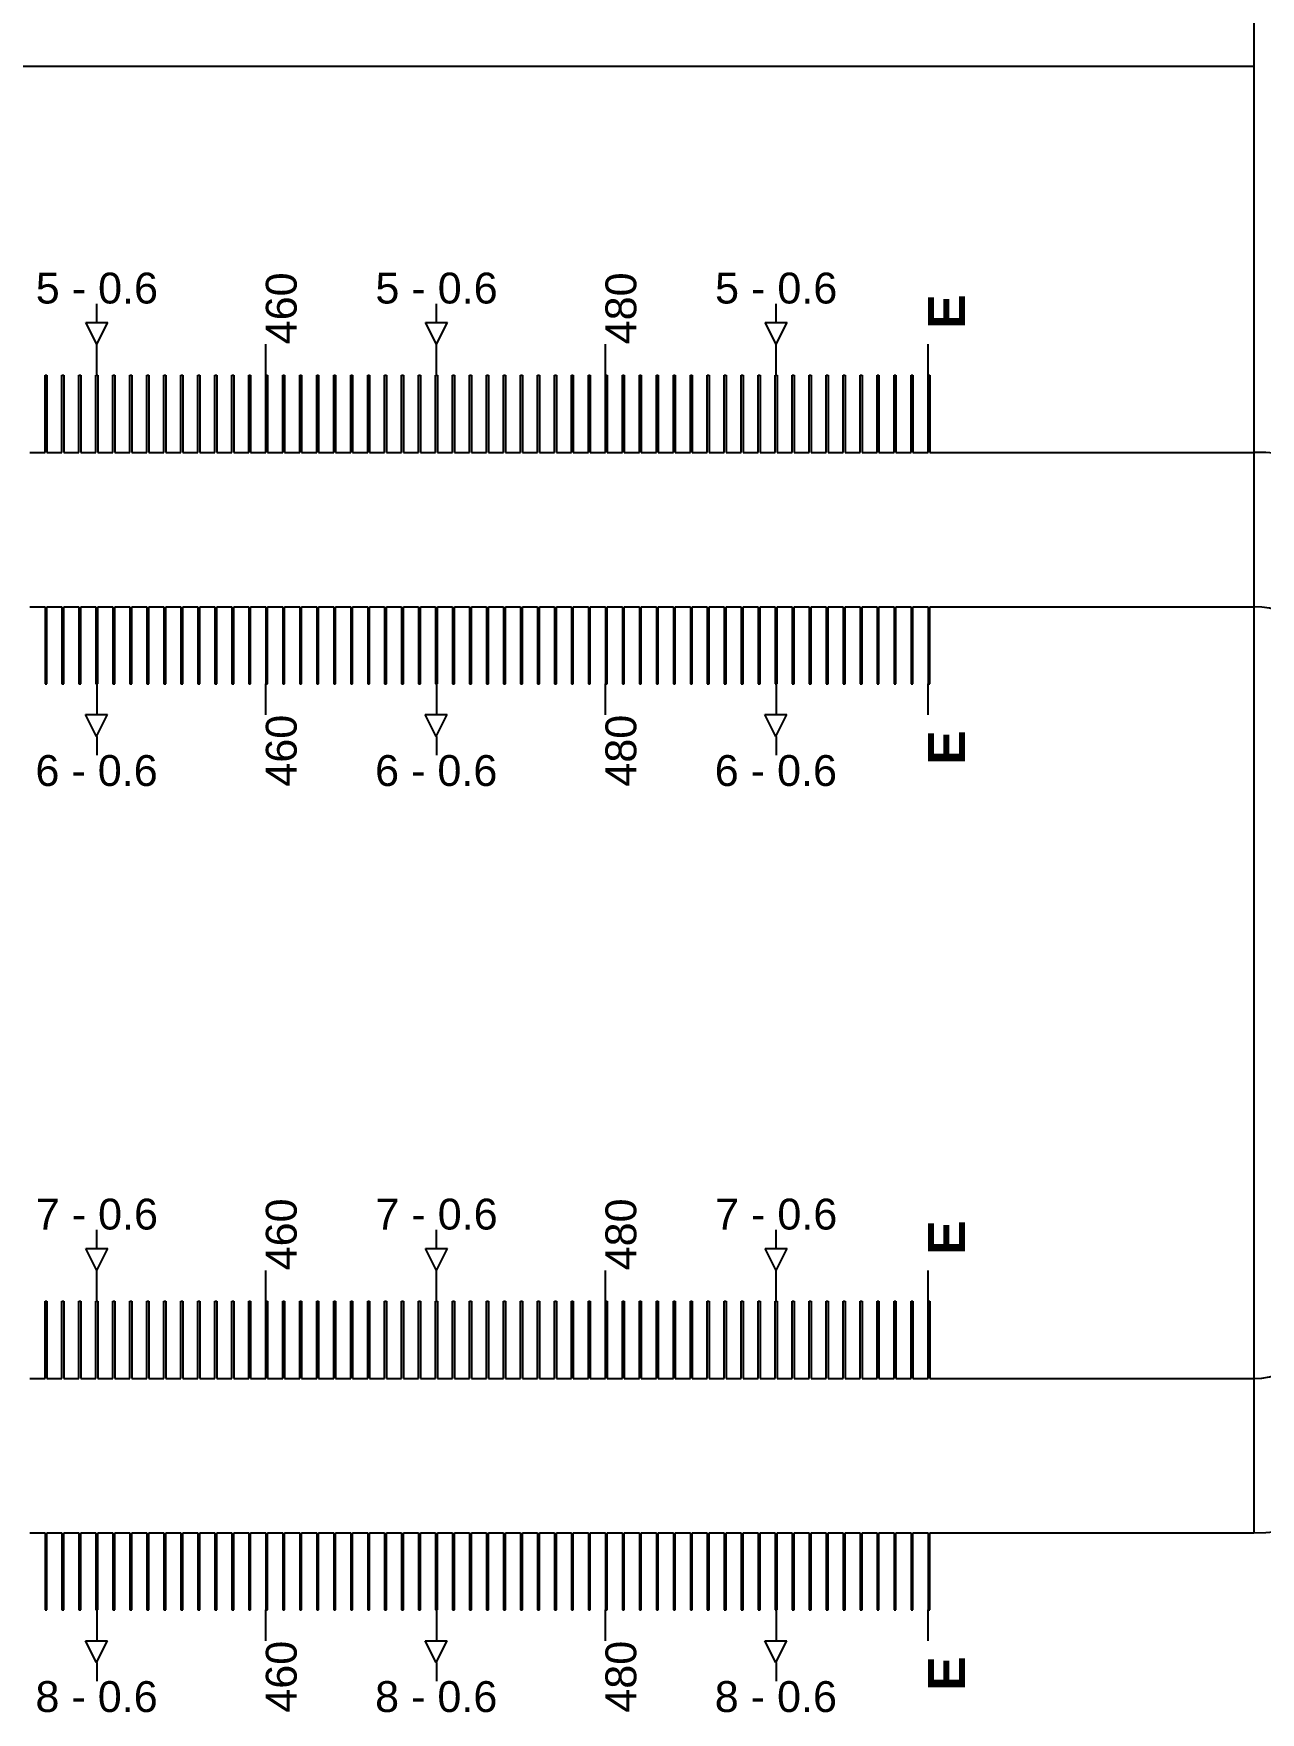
# Model space of a CAD drawing. Extents: x -119394 to 128420, y 74496 to 185496.
# Drawn here: x 46285 to 46682, y 112263 to 112807 of the extents above; entities that cross this region are included whole.
import ezdxf

# ---------------------------------------------------------------- set-up
doc = ezdxf.new("R2010")
doc.units = 13
for name, color, linetype in [('CL - Label-1', 120, 'Continuous'), ('CL - Label-2', 132, 'Continuous'), ('CL - Main', 150, 'Continuous')]:
    doc.layers.add(name, color=color, linetype=linetype)
doc.layers.add('CL - Sub-Micro', color=7, linetype='Continuous', true_color=0x47d1ff)
doc.styles.get("Standard").update_dxf_attribs({"font": 'arial.ttf'})

msp = doc.modelspace()

# ---------------------------------------------------------------- linework, layer by layer
for p, q in [((46680.29, 113270.86), (46680.29, 112320.86)), ((46680.29, 112795.86), (38030.29, 112795.86)), ((46305.59, 112712.94), (46305.59, 112718.94)), ((46415.59, 112712.94), (46415.59, 112718.94)), ((46525.59, 112712.94), (46525.59, 112718.94)), ((46305.59, 112695.86), (46305.59, 112705.86)), ((46360.29, 112695.86), (46360.29, 112705.86)), ((46415.59, 112695.86), (46415.59, 112705.86)), ((46470.29, 112695.86), (46470.29, 112705.86)), ((46525.59, 112695.86), (46525.59, 112705.86)), ((46574.79, 112695.86), (46574.79, 112705.86)), ((46305.59, 112595.86), (46305.59, 112585.86)), ((46360.29, 112585.86), (46360.29, 112595.86)), ((46415.59, 112595.86), (46415.59, 112585.86)), ((46470.29, 112585.86), (46470.29, 112595.86)), ((46525.59, 112595.86), (46525.59, 112585.86)), ((46574.79, 112585.86), (46574.79, 112595.86)), ((46305.59, 112578.79), (46305.59, 112572.79)), ((46415.59, 112578.79), (46415.59, 112572.79)), ((46525.59, 112578.79), (46525.59, 112572.79)), ((46305.59, 112412.94), (46305.59, 112418.94)), ((46415.59, 112412.94), (46415.59, 112418.94)), ((46525.59, 112412.94), (46525.59, 112418.94)), ((46305.59, 112395.86), (46305.59, 112405.86)), ((46360.29, 112395.86), (46360.29, 112405.86)), ((46415.59, 112395.86), (46415.59, 112405.86)), ((46470.29, 112395.86), (46470.29, 112405.86)), ((46525.59, 112395.86), (46525.59, 112405.86)), ((46574.79, 112395.86), (46574.79, 112405.86)), ((46305.59, 112295.86), (46305.59, 112285.86)), ((46360.29, 112285.86), (46360.29, 112295.86)), ((46415.59, 112295.86), (46415.59, 112285.86)), ((46470.29, 112285.86), (46470.29, 112295.86)), ((46525.59, 112295.86), (46525.59, 112285.86)), ((46574.79, 112285.86), (46574.79, 112295.86)), ((46305.59, 112278.79), (46305.59, 112272.79)), ((46415.59, 112278.79), (46415.59, 112272.79)), ((46525.59, 112278.79), (46525.59, 112272.79))]:
    msp.add_line(p, q)
at = {"layer": 'CL - Label-2'}
for p, q in [((46305.59, 112705.86), (46302.05, 112712.96)), ((46302.05, 112712.96), (46309.12, 112712.96)), ((46305.59, 112705.86), (46309.12, 112712.96)), ((46415.59, 112705.86), (46412.05, 112712.96)), ((46412.05, 112712.96), (46419.12, 112712.96)), ((46415.59, 112705.86), (46419.12, 112712.96)), ((46525.59, 112705.86), (46522.05, 112712.96)), ((46522.05, 112712.96), (46529.12, 112712.96)), ((46525.59, 112705.86), (46529.12, 112712.96)), ((46305.49, 112578.79), (46301.95, 112585.89)), ((46301.95, 112585.89), (46309.02, 112585.89)), ((46305.49, 112578.79), (46309.02, 112585.89)), ((46415.49, 112578.79), (46411.95, 112585.89)), ((46411.95, 112585.89), (46419.02, 112585.89)), ((46415.49, 112578.79), (46419.02, 112585.89)), ((46525.49, 112578.79), (46521.95, 112585.89)), ((46521.95, 112585.89), (46529.02, 112585.89)), ((46525.49, 112578.79), (46529.02, 112585.89)), ((46305.59, 112405.86), (46302.05, 112412.96)), ((46302.05, 112412.96), (46309.12, 112412.96)), ((46305.59, 112405.86), (46309.12, 112412.96)), ((46415.59, 112405.86), (46412.05, 112412.96)), ((46412.05, 112412.96), (46419.12, 112412.96)), ((46415.59, 112405.86), (46419.12, 112412.96)), ((46525.59, 112405.86), (46522.05, 112412.96)), ((46522.05, 112412.96), (46529.12, 112412.96)), ((46525.59, 112405.86), (46529.12, 112412.96)), ((46305.49, 112278.79), (46301.95, 112285.89)), ((46301.95, 112285.89), (46309.02, 112285.89)), ((46305.49, 112278.79), (46309.02, 112285.89)), ((46415.49, 112278.79), (46411.95, 112285.89)), ((46411.95, 112285.89), (46419.02, 112285.89)), ((46415.49, 112278.79), (46419.02, 112285.89)), ((46525.49, 112278.79), (46521.95, 112285.89)), ((46521.95, 112285.89), (46529.02, 112285.89)), ((46525.49, 112278.79), (46529.02, 112285.89))]:
    msp.add_line(p, q, dxfattribs=at)
at = {"layer": 'CL - Main'}
for centre, radius, start, end in [((46680.29, 112595.86), 75, 0, 90), ((46680.29, 112595.86), 25, 0, 90), ((46680.29, 112395.86), 25, 270, 0), ((46680.29, 112395.86), 75, 270, 0)]:
    msp.add_arc(centre, radius, start, end, dxfattribs=at)
at = {"layer": 'CL - Sub-Micro'}
for p, q in [((46288.79, 112670.86), (46288.79, 112695.86)), ((46288.79, 112695.86), (46289.39, 112695.86)), ((46289.39, 112695.86), (46289.39, 112670.86)), ((46294.29, 112670.86), (46294.29, 112695.86)), ((46294.29, 112695.86), (46294.89, 112695.86)), ((46294.89, 112695.86), (46294.89, 112670.86)), ((46299.79, 112670.86), (46299.79, 112695.86)), ((46299.79, 112695.86), (46300.39, 112695.86)), ((46300.39, 112695.86), (46300.39, 112670.86)), ((46305.29, 112670.86), (46305.29, 112695.86)), ((46305.29, 112695.86), (46305.89, 112695.86)), ((46305.89, 112695.86), (46305.89, 112670.86)), ((46310.79, 112670.86), (46310.79, 112695.86)), ((46310.79, 112695.86), (46311.39, 112695.86)), ((46311.39, 112695.86), (46311.39, 112670.86)), ((46316.29, 112670.86), (46316.29, 112695.86)), ((46316.29, 112695.86), (46316.89, 112695.86)), ((46316.89, 112695.86), (46316.89, 112670.86)), ((46321.79, 112670.86), (46321.79, 112695.86)), ((46321.79, 112695.86), (46322.39, 112695.86)), ((46322.39, 112695.86), (46322.39, 112670.86)), ((46327.29, 112670.86), (46327.29, 112695.86)), ((46327.29, 112695.86), (46327.89, 112695.86)), ((46327.89, 112695.86), (46327.89, 112670.86)), ((46332.79, 112670.86), (46332.79, 112695.86)), ((46332.79, 112695.86), (46333.39, 112695.86)), ((46333.39, 112695.86), (46333.39, 112670.86)), ((46338.29, 112670.86), (46338.29, 112695.86)), ((46338.29, 112695.86), (46338.89, 112695.86)), ((46338.89, 112695.86), (46338.89, 112670.86)), ((46343.79, 112670.86), (46343.79, 112695.86)), ((46343.79, 112695.86), (46344.39, 112695.86)), ((46344.39, 112695.86), (46344.39, 112670.86)), ((46349.29, 112670.86), (46349.29, 112695.86)), ((46349.29, 112695.86), (46349.89, 112695.86)), ((46349.89, 112695.86), (46349.89, 112670.86)), ((46354.79, 112670.86), (46354.79, 112695.86)), ((46354.79, 112695.86), (46355.39, 112695.86)), ((46355.39, 112695.86), (46355.39, 112670.86)), ((46360.29, 112670.86), (46360.29, 112695.86)), ((46360.29, 112695.86), (46360.89, 112695.86)), ((46360.89, 112695.86), (46360.89, 112670.86)), ((46365.79, 112670.86), (46365.79, 112695.86)), ((46365.79, 112695.86), (46366.39, 112695.86)), ((46366.39, 112695.86), (46366.39, 112670.86)), ((46371.29, 112670.86), (46371.29, 112695.86)), ((46371.29, 112695.86), (46371.89, 112695.86)), ((46371.89, 112695.86), (46371.89, 112670.86)), ((46376.79, 112670.86), (46376.79, 112695.86)), ((46376.79, 112695.86), (46377.39, 112695.86)), ((46377.39, 112695.86), (46377.39, 112670.86)), ((46382.29, 112670.86), (46382.29, 112695.86)), ((46382.29, 112695.86), (46382.89, 112695.86)), ((46382.89, 112695.86), (46382.89, 112670.86)), ((46387.79, 112670.86), (46387.79, 112695.86)), ((46387.79, 112695.86), (46388.39, 112695.86)), ((46388.39, 112695.86), (46388.39, 112670.86)), ((46393.29, 112670.86), (46393.29, 112695.86)), ((46393.29, 112695.86), (46393.89, 112695.86)), ((46393.89, 112695.86), (46393.89, 112670.86)), ((46398.79, 112670.86), (46398.79, 112695.86)), ((46398.79, 112695.86), (46399.39, 112695.86)), ((46399.39, 112695.86), (46399.39, 112670.86)), ((46404.29, 112670.86), (46404.29, 112695.86)), ((46404.29, 112695.86), (46404.89, 112695.86)), ((46404.89, 112695.86), (46404.89, 112670.86)), ((46409.79, 112670.86), (46409.79, 112695.86)), ((46409.79, 112695.86), (46410.39, 112695.86)), ((46410.39, 112695.86), (46410.39, 112670.86)), ((46415.29, 112670.86), (46415.29, 112695.86)), ((46415.29, 112695.86), (46415.89, 112695.86)), ((46415.89, 112695.86), (46415.89, 112670.86)), ((46420.79, 112670.86), (46420.79, 112695.86)), ((46420.79, 112695.86), (46421.39, 112695.86)), ((46421.39, 112695.86), (46421.39, 112670.86)), ((46426.29, 112670.86), (46426.29, 112695.86)), ((46426.29, 112695.86), (46426.89, 112695.86)), ((46426.89, 112695.86), (46426.89, 112670.86)), ((46431.79, 112670.86), (46431.79, 112695.86)), ((46431.79, 112695.86), (46432.39, 112695.86)), ((46432.39, 112695.86), (46432.39, 112670.86)), ((46437.29, 112670.86), (46437.29, 112695.86)), ((46437.29, 112695.86), (46437.89, 112695.86)), ((46437.89, 112695.86), (46437.89, 112670.86)), ((46442.79, 112670.86), (46442.79, 112695.86)), ((46442.79, 112695.86), (46443.39, 112695.86)), ((46443.39, 112695.86), (46443.39, 112670.86)), ((46448.29, 112670.86), (46448.29, 112695.86)), ((46448.29, 112695.86), (46448.89, 112695.86)), ((46448.89, 112695.86), (46448.89, 112670.86)), ((46453.79, 112670.86), (46453.79, 112695.86)), ((46453.79, 112695.86), (46454.39, 112695.86)), ((46454.39, 112695.86), (46454.39, 112670.86)), ((46459.29, 112670.86), (46459.29, 112695.86)), ((46459.29, 112695.86), (46459.89, 112695.86)), ((46459.89, 112695.86), (46459.89, 112670.86)), ((46464.79, 112670.86), (46464.79, 112695.86)), ((46464.79, 112695.86), (46465.39, 112695.86)), ((46465.39, 112695.86), (46465.39, 112670.86)), ((46470.29, 112670.86), (46470.29, 112695.86)), ((46470.29, 112695.86), (46470.89, 112695.86)), ((46470.89, 112695.86), (46470.89, 112670.86)), ((46475.79, 112670.86), (46475.79, 112695.86)), ((46475.79, 112695.86), (46476.39, 112695.86)), ((46476.39, 112695.86), (46476.39, 112670.86)), ((46481.29, 112670.86), (46481.29, 112695.86)), ((46481.29, 112695.86), (46481.89, 112695.86)), ((46481.89, 112695.86), (46481.89, 112670.86)), ((46486.79, 112670.86), (46486.79, 112695.86)), ((46486.79, 112695.86), (46487.39, 112695.86)), ((46487.39, 112695.86), (46487.39, 112670.86)), ((46492.29, 112670.86), (46492.29, 112695.86)), ((46492.29, 112695.86), (46492.89, 112695.86)), ((46492.89, 112695.86), (46492.89, 112670.86)), ((46497.79, 112670.86), (46497.79, 112695.86)), ((46497.79, 112695.86), (46498.39, 112695.86)), ((46498.39, 112695.86), (46498.39, 112670.86)), ((46503.29, 112670.86), (46503.29, 112695.86)), ((46503.29, 112695.86), (46503.89, 112695.86)), ((46503.89, 112695.86), (46503.89, 112670.86)), ((46508.79, 112670.86), (46508.79, 112695.86)), ((46508.79, 112695.86), (46509.39, 112695.86)), ((46509.39, 112695.86), (46509.39, 112670.86)), ((46514.29, 112670.86), (46514.29, 112695.86)), ((46514.29, 112695.86), (46514.89, 112695.86)), ((46514.89, 112695.86), (46514.89, 112670.86)), ((46519.79, 112670.86), (46519.79, 112695.86)), ((46519.79, 112695.86), (46520.39, 112695.86)), ((46520.39, 112695.86), (46520.39, 112670.86)), ((46525.29, 112670.86), (46525.29, 112695.86)), ((46525.29, 112695.86), (46525.89, 112695.86)), ((46525.89, 112695.86), (46525.89, 112670.86)), ((46530.79, 112670.86), (46530.79, 112695.86)), ((46530.79, 112695.86), (46531.39, 112695.86)), ((46531.39, 112695.86), (46531.39, 112670.86)), ((46536.29, 112670.86), (46536.29, 112695.86)), ((46536.29, 112695.86), (46536.89, 112695.86)), ((46536.89, 112695.86), (46536.89, 112670.86)), ((46541.79, 112670.86), (46541.79, 112695.86)), ((46541.79, 112695.86), (46542.39, 112695.86)), ((46542.39, 112695.86), (46542.39, 112670.86)), ((46547.29, 112670.86), (46547.29, 112695.86)), ((46547.29, 112695.86), (46547.89, 112695.86)), ((46547.89, 112695.86), (46547.89, 112670.86)), ((46552.79, 112670.86), (46552.79, 112695.86)), ((46552.79, 112695.86), (46553.39, 112695.86)), ((46553.39, 112695.86), (46553.39, 112670.86)), ((46558.29, 112670.86), (46558.29, 112695.86)), ((46558.29, 112695.86), (46558.89, 112695.86)), ((46558.89, 112695.86), (46558.89, 112670.86)), ((46563.79, 112670.86), (46563.79, 112695.86)), ((46563.79, 112695.86), (46564.39, 112695.86)), ((46564.39, 112695.86), (46564.39, 112670.86)), ((46569.29, 112670.86), (46569.29, 112695.86)), ((46569.29, 112695.86), (46569.89, 112695.86)), ((46569.89, 112695.86), (46569.89, 112670.86)), ((46574.79, 112670.86), (46574.79, 112695.86)), ((46574.79, 112695.86), (46575.39, 112695.86)), ((46575.39, 112695.86), (46575.39, 112670.86)), ((46283.89, 112670.86), (46288.79, 112670.86)), ((46289.39, 112670.86), (46294.29, 112670.86)), ((46294.89, 112670.86), (46299.79, 112670.86)), ((46300.39, 112670.86), (46305.29, 112670.86)), ((46305.89, 112670.86), (46310.79, 112670.86)), ((46311.39, 112670.86), (46316.29, 112670.86)), ((46316.89, 112670.86), (46321.79, 112670.86)), ((46322.39, 112670.86), (46327.29, 112670.86)), ((46327.89, 112670.86), (46332.79, 112670.86)), ((46333.39, 112670.86), (46338.29, 112670.86)), ((46338.89, 112670.86), (46343.79, 112670.86)), ((46344.39, 112670.86), (46349.29, 112670.86)), ((46349.89, 112670.86), (46354.79, 112670.86)), ((46355.39, 112670.86), (46360.29, 112670.86)), ((46360.89, 112670.86), (46365.79, 112670.86)), ((46366.39, 112670.86), (46371.29, 112670.86)), ((46371.89, 112670.86), (46376.79, 112670.86)), ((46377.39, 112670.86), (46382.29, 112670.86)), ((46382.89, 112670.86), (46387.79, 112670.86)), ((46388.39, 112670.86), (46393.29, 112670.86)), ((46393.89, 112670.86), (46398.79, 112670.86)), ((46399.39, 112670.86), (46404.29, 112670.86)), ((46404.89, 112670.86), (46409.79, 112670.86)), ((46410.39, 112670.86), (46415.29, 112670.86)), ((46415.89, 112670.86), (46420.79, 112670.86)), ((46421.39, 112670.86), (46426.29, 112670.86)), ((46426.89, 112670.86), (46431.79, 112670.86)), ((46432.39, 112670.86), (46437.29, 112670.86)), ((46437.89, 112670.86), (46442.79, 112670.86)), ((46443.39, 112670.86), (46448.29, 112670.86)), ((46448.89, 112670.86), (46453.79, 112670.86)), ((46454.39, 112670.86), (46459.29, 112670.86)), ((46459.89, 112670.86), (46464.79, 112670.86)), ((46465.39, 112670.86), (46470.29, 112670.86)), ((46470.89, 112670.86), (46475.79, 112670.86)), ((46476.39, 112670.86), (46481.29, 112670.86)), ((46481.89, 112670.86), (46486.79, 112670.86)), ((46487.39, 112670.86), (46492.29, 112670.86)), ((46492.89, 112670.86), (46497.79, 112670.86)), ((46498.39, 112670.86), (46503.29, 112670.86)), ((46503.89, 112670.86), (46508.79, 112670.86)), ((46509.39, 112670.86), (46514.29, 112670.86)), ((46514.89, 112670.86), (46519.79, 112670.86)), ((46520.39, 112670.86), (46525.29, 112670.86)), ((46525.89, 112670.86), (46530.79, 112670.86)), ((46531.39, 112670.86), (46536.29, 112670.86)), ((46536.89, 112670.86), (46541.79, 112670.86)), ((46542.39, 112670.86), (46547.29, 112670.86)), ((46547.89, 112670.86), (46552.79, 112670.86)), ((46553.39, 112670.86), (46558.29, 112670.86)), ((46558.89, 112670.86), (46563.79, 112670.86)), ((46564.39, 112670.86), (46569.29, 112670.86)), ((46569.89, 112670.86), (46574.79, 112670.86)), ((46575.39, 112670.86), (46580.29, 112670.86)), ((46580.29, 112670.86), (46680.29, 112670.86)), ((46283.89, 112620.86), (46288.79, 112620.86)), ((46288.79, 112620.86), (46288.79, 112595.86)), ((46289.39, 112595.86), (46289.39, 112620.86)), ((46289.39, 112620.86), (46294.29, 112620.86)), ((46294.29, 112620.86), (46294.29, 112595.86)), ((46294.89, 112595.86), (46294.89, 112620.86)), ((46294.89, 112620.86), (46299.79, 112620.86)), ((46299.79, 112620.86), (46299.79, 112595.86)), ((46300.39, 112595.86), (46300.39, 112620.86)), ((46300.39, 112620.86), (46305.29, 112620.86)), ((46305.29, 112620.86), (46305.29, 112595.86)), ((46305.89, 112595.86), (46305.89, 112620.86)), ((46305.89, 112620.86), (46310.79, 112620.86)), ((46310.79, 112620.86), (46310.79, 112595.86)), ((46311.39, 112595.86), (46311.39, 112620.86)), ((46311.39, 112620.86), (46316.29, 112620.86)), ((46316.29, 112620.86), (46316.29, 112595.86)), ((46316.89, 112595.86), (46316.89, 112620.86)), ((46316.89, 112620.86), (46321.79, 112620.86)), ((46321.79, 112620.86), (46321.79, 112595.86)), ((46322.39, 112595.86), (46322.39, 112620.86)), ((46322.39, 112620.86), (46327.29, 112620.86)), ((46327.29, 112620.86), (46327.29, 112595.86)), ((46327.89, 112595.86), (46327.89, 112620.86)), ((46327.89, 112620.86), (46332.79, 112620.86)), ((46332.79, 112620.86), (46332.79, 112595.86)), ((46333.39, 112595.86), (46333.39, 112620.86)), ((46333.39, 112620.86), (46338.29, 112620.86)), ((46338.29, 112620.86), (46338.29, 112595.86)), ((46338.89, 112595.86), (46338.89, 112620.86)), ((46338.89, 112620.86), (46343.79, 112620.86)), ((46343.79, 112620.86), (46343.79, 112595.86)), ((46344.39, 112595.86), (46344.39, 112620.86)), ((46344.39, 112620.86), (46349.29, 112620.86)), ((46349.29, 112620.86), (46349.29, 112595.86)), ((46349.89, 112595.86), (46349.89, 112620.86)), ((46349.89, 112620.86), (46354.79, 112620.86)), ((46354.79, 112620.86), (46354.79, 112595.86)), ((46355.39, 112595.86), (46355.39, 112620.86)), ((46355.39, 112620.86), (46360.29, 112620.86)), ((46360.29, 112620.86), (46360.29, 112595.86)), ((46360.89, 112595.86), (46360.89, 112620.86)), ((46360.89, 112620.86), (46365.79, 112620.86)), ((46365.79, 112620.86), (46365.79, 112595.86)), ((46366.39, 112595.86), (46366.39, 112620.86)), ((46366.39, 112620.86), (46371.29, 112620.86)), ((46371.29, 112620.86), (46371.29, 112595.86)), ((46371.89, 112595.86), (46371.89, 112620.86)), ((46371.89, 112620.86), (46376.79, 112620.86)), ((46376.79, 112620.86), (46376.79, 112595.86)), ((46377.39, 112595.86), (46377.39, 112620.86)), ((46377.39, 112620.86), (46382.29, 112620.86)), ((46382.29, 112620.86), (46382.29, 112595.86)), ((46382.89, 112595.86), (46382.89, 112620.86)), ((46382.89, 112620.86), (46387.79, 112620.86)), ((46387.79, 112620.86), (46387.79, 112595.86)), ((46388.39, 112595.86), (46388.39, 112620.86)), ((46388.39, 112620.86), (46393.29, 112620.86)), ((46393.29, 112620.86), (46393.29, 112595.86)), ((46393.89, 112595.86), (46393.89, 112620.86)), ((46393.89, 112620.86), (46398.79, 112620.86)), ((46398.79, 112620.86), (46398.79, 112595.86)), ((46399.39, 112595.86), (46399.39, 112620.86)), ((46399.39, 112620.86), (46404.29, 112620.86)), ((46404.29, 112620.86), (46404.29, 112595.86)), ((46404.89, 112595.86), (46404.89, 112620.86)), ((46404.89, 112620.86), (46409.79, 112620.86)), ((46409.79, 112620.86), (46409.79, 112595.86)), ((46410.39, 112595.86), (46410.39, 112620.86)), ((46410.39, 112620.86), (46415.29, 112620.86)), ((46415.29, 112620.86), (46415.29, 112595.86)), ((46415.89, 112595.86), (46415.89, 112620.86)), ((46415.89, 112620.86), (46420.79, 112620.86)), ((46420.79, 112620.86), (46420.79, 112595.86)), ((46421.39, 112595.86), (46421.39, 112620.86)), ((46421.39, 112620.86), (46426.29, 112620.86)), ((46426.29, 112620.86), (46426.29, 112595.86)), ((46426.89, 112595.86), (46426.89, 112620.86)), ((46426.89, 112620.86), (46431.79, 112620.86)), ((46431.79, 112620.86), (46431.79, 112595.86)), ((46432.39, 112595.86), (46432.39, 112620.86)), ((46432.39, 112620.86), (46437.29, 112620.86)), ((46437.29, 112620.86), (46437.29, 112595.86)), ((46437.89, 112595.86), (46437.89, 112620.86)), ((46437.89, 112620.86), (46442.79, 112620.86)), ((46442.79, 112620.86), (46442.79, 112595.86)), ((46443.39, 112595.86), (46443.39, 112620.86)), ((46443.39, 112620.86), (46448.29, 112620.86)), ((46448.29, 112620.86), (46448.29, 112595.86)), ((46448.89, 112595.86), (46448.89, 112620.86)), ((46448.89, 112620.86), (46453.79, 112620.86)), ((46453.79, 112620.86), (46453.79, 112595.86)), ((46454.39, 112595.86), (46454.39, 112620.86)), ((46454.39, 112620.86), (46459.29, 112620.86)), ((46459.29, 112620.86), (46459.29, 112595.86)), ((46459.89, 112595.86), (46459.89, 112620.86)), ((46459.89, 112620.86), (46464.79, 112620.86)), ((46464.79, 112620.86), (46464.79, 112595.86)), ((46465.39, 112595.86), (46465.39, 112620.86)), ((46465.39, 112620.86), (46470.29, 112620.86)), ((46470.29, 112620.86), (46470.29, 112595.86)), ((46470.89, 112595.86), (46470.89, 112620.86)), ((46470.89, 112620.86), (46475.79, 112620.86)), ((46475.79, 112620.86), (46475.79, 112595.86)), ((46476.39, 112595.86), (46476.39, 112620.86)), ((46476.39, 112620.86), (46481.29, 112620.86)), ((46481.29, 112620.86), (46481.29, 112595.86)), ((46481.89, 112595.86), (46481.89, 112620.86)), ((46481.89, 112620.86), (46486.79, 112620.86)), ((46486.79, 112620.86), (46486.79, 112595.86)), ((46487.39, 112595.86), (46487.39, 112620.86)), ((46487.39, 112620.86), (46492.29, 112620.86)), ((46492.29, 112620.86), (46492.29, 112595.86)), ((46492.89, 112595.86), (46492.89, 112620.86)), ((46492.89, 112620.86), (46497.79, 112620.86)), ((46497.79, 112620.86), (46497.79, 112595.86)), ((46498.39, 112595.86), (46498.39, 112620.86)), ((46498.39, 112620.86), (46503.29, 112620.86)), ((46503.29, 112620.86), (46503.29, 112595.86)), ((46503.89, 112595.86), (46503.89, 112620.86)), ((46503.89, 112620.86), (46508.79, 112620.86)), ((46508.79, 112620.86), (46508.79, 112595.86)), ((46509.39, 112595.86), (46509.39, 112620.86)), ((46509.39, 112620.86), (46514.29, 112620.86)), ((46514.29, 112620.86), (46514.29, 112595.86)), ((46514.89, 112595.86), (46514.89, 112620.86)), ((46514.89, 112620.86), (46519.79, 112620.86)), ((46519.79, 112620.86), (46519.79, 112595.86)), ((46520.39, 112595.86), (46520.39, 112620.86)), ((46520.39, 112620.86), (46525.29, 112620.86)), ((46525.29, 112620.86), (46525.29, 112595.86)), ((46525.89, 112595.86), (46525.89, 112620.86)), ((46525.89, 112620.86), (46530.79, 112620.86)), ((46530.79, 112620.86), (46530.79, 112595.86)), ((46531.39, 112595.86), (46531.39, 112620.86)), ((46531.39, 112620.86), (46536.29, 112620.86)), ((46536.29, 112620.86), (46536.29, 112595.86)), ((46536.89, 112595.86), (46536.89, 112620.86)), ((46536.89, 112620.86), (46541.79, 112620.86)), ((46541.79, 112620.86), (46541.79, 112595.86)), ((46542.39, 112595.86), (46542.39, 112620.86)), ((46542.39, 112620.86), (46547.29, 112620.86)), ((46547.29, 112620.86), (46547.29, 112595.86)), ((46547.89, 112595.86), (46547.89, 112620.86)), ((46547.89, 112620.86), (46552.79, 112620.86)), ((46552.79, 112620.86), (46552.79, 112595.86)), ((46553.39, 112595.86), (46553.39, 112620.86)), ((46553.39, 112620.86), (46558.29, 112620.86)), ((46558.29, 112620.86), (46558.29, 112595.86)), ((46558.89, 112595.86), (46558.89, 112620.86)), ((46558.89, 112620.86), (46563.79, 112620.86)), ((46563.79, 112620.86), (46563.79, 112595.86)), ((46564.39, 112595.86), (46564.39, 112620.86)), ((46564.39, 112620.86), (46569.29, 112620.86)), ((46569.29, 112620.86), (46569.29, 112595.86)), ((46569.89, 112595.86), (46569.89, 112620.86)), ((46569.89, 112620.86), (46574.79, 112620.86)), ((46574.79, 112620.86), (46574.79, 112595.86)), ((46575.39, 112595.86), (46575.39, 112620.86)), ((46575.39, 112620.86), (46580.29, 112620.86)), ((46580.29, 112620.86), (46680.29, 112620.86)), ((46288.79, 112595.86), (46289.39, 112595.86)), ((46294.29, 112595.86), (46294.89, 112595.86)), ((46299.79, 112595.86), (46300.39, 112595.86)), ((46305.29, 112595.86), (46305.89, 112595.86)), ((46310.79, 112595.86), (46311.39, 112595.86)), ((46316.29, 112595.86), (46316.89, 112595.86)), ((46321.79, 112595.86), (46322.39, 112595.86)), ((46327.29, 112595.86), (46327.89, 112595.86)), ((46332.79, 112595.86), (46333.39, 112595.86)), ((46338.29, 112595.86), (46338.89, 112595.86)), ((46343.79, 112595.86), (46344.39, 112595.86)), ((46349.29, 112595.86), (46349.89, 112595.86)), ((46354.79, 112595.86), (46355.39, 112595.86)), ((46360.29, 112595.86), (46360.89, 112595.86)), ((46365.79, 112595.86), (46366.39, 112595.86)), ((46371.29, 112595.86), (46371.89, 112595.86)), ((46376.79, 112595.86), (46377.39, 112595.86)), ((46382.29, 112595.86), (46382.89, 112595.86)), ((46387.79, 112595.86), (46388.39, 112595.86)), ((46393.29, 112595.86), (46393.89, 112595.86)), ((46398.79, 112595.86), (46399.39, 112595.86)), ((46404.29, 112595.86), (46404.89, 112595.86)), ((46409.79, 112595.86), (46410.39, 112595.86)), ((46415.29, 112595.86), (46415.89, 112595.86)), ((46420.79, 112595.86), (46421.39, 112595.86)), ((46426.29, 112595.86), (46426.89, 112595.86)), ((46431.79, 112595.86), (46432.39, 112595.86)), ((46437.29, 112595.86), (46437.89, 112595.86)), ((46442.79, 112595.86), (46443.39, 112595.86)), ((46448.29, 112595.86), (46448.89, 112595.86)), ((46453.79, 112595.86), (46454.39, 112595.86)), ((46459.29, 112595.86), (46459.89, 112595.86)), ((46464.79, 112595.86), (46465.39, 112595.86)), ((46470.29, 112595.86), (46470.89, 112595.86)), ((46475.79, 112595.86), (46476.39, 112595.86)), ((46481.29, 112595.86), (46481.89, 112595.86)), ((46486.79, 112595.86), (46487.39, 112595.86)), ((46492.29, 112595.86), (46492.89, 112595.86)), ((46497.79, 112595.86), (46498.39, 112595.86)), ((46503.29, 112595.86), (46503.89, 112595.86)), ((46508.79, 112595.86), (46509.39, 112595.86)), ((46514.29, 112595.86), (46514.89, 112595.86)), ((46519.79, 112595.86), (46520.39, 112595.86)), ((46525.29, 112595.86), (46525.89, 112595.86)), ((46530.79, 112595.86), (46531.39, 112595.86)), ((46536.29, 112595.86), (46536.89, 112595.86)), ((46541.79, 112595.86), (46542.39, 112595.86)), ((46547.29, 112595.86), (46547.89, 112595.86)), ((46552.79, 112595.86), (46553.39, 112595.86)), ((46558.29, 112595.86), (46558.89, 112595.86)), ((46563.79, 112595.86), (46564.39, 112595.86)), ((46569.29, 112595.86), (46569.89, 112595.86)), ((46574.79, 112595.86), (46575.39, 112595.86)), ((46288.79, 112370.86), (46288.79, 112395.86)), ((46288.79, 112395.86), (46289.39, 112395.86)), ((46289.39, 112395.86), (46289.39, 112370.86)), ((46294.29, 112370.86), (46294.29, 112395.86)), ((46294.29, 112395.86), (46294.89, 112395.86)), ((46294.89, 112395.86), (46294.89, 112370.86)), ((46299.79, 112370.86), (46299.79, 112395.86)), ((46299.79, 112395.86), (46300.39, 112395.86)), ((46300.39, 112395.86), (46300.39, 112370.86)), ((46305.29, 112370.86), (46305.29, 112395.86)), ((46305.29, 112395.86), (46305.89, 112395.86)), ((46305.89, 112395.86), (46305.89, 112370.86)), ((46310.79, 112370.86), (46310.79, 112395.86)), ((46310.79, 112395.86), (46311.39, 112395.86)), ((46311.39, 112395.86), (46311.39, 112370.86)), ((46316.29, 112370.86), (46316.29, 112395.86)), ((46316.29, 112395.86), (46316.89, 112395.86)), ((46316.89, 112395.86), (46316.89, 112370.86)), ((46321.79, 112370.86), (46321.79, 112395.86)), ((46321.79, 112395.86), (46322.39, 112395.86)), ((46322.39, 112395.86), (46322.39, 112370.86)), ((46327.29, 112370.86), (46327.29, 112395.86)), ((46327.29, 112395.86), (46327.89, 112395.86)), ((46327.89, 112395.86), (46327.89, 112370.86)), ((46332.79, 112370.86), (46332.79, 112395.86)), ((46332.79, 112395.86), (46333.39, 112395.86)), ((46333.39, 112395.86), (46333.39, 112370.86)), ((46338.29, 112370.86), (46338.29, 112395.86)), ((46338.29, 112395.86), (46338.89, 112395.86)), ((46338.89, 112395.86), (46338.89, 112370.86)), ((46343.79, 112370.86), (46343.79, 112395.86)), ((46343.79, 112395.86), (46344.39, 112395.86)), ((46344.39, 112395.86), (46344.39, 112370.86)), ((46349.29, 112370.86), (46349.29, 112395.86)), ((46349.29, 112395.86), (46349.89, 112395.86)), ((46349.89, 112395.86), (46349.89, 112370.86)), ((46354.79, 112370.86), (46354.79, 112395.86)), ((46354.79, 112395.86), (46355.39, 112395.86)), ((46355.39, 112395.86), (46355.39, 112370.86)), ((46360.29, 112370.86), (46360.29, 112395.86)), ((46360.29, 112395.86), (46360.89, 112395.86)), ((46360.89, 112395.86), (46360.89, 112370.86)), ((46365.79, 112370.86), (46365.79, 112395.86)), ((46365.79, 112395.86), (46366.39, 112395.86)), ((46366.39, 112395.86), (46366.39, 112370.86)), ((46371.29, 112370.86), (46371.29, 112395.86)), ((46371.29, 112395.86), (46371.89, 112395.86)), ((46371.89, 112395.86), (46371.89, 112370.86)), ((46376.79, 112370.86), (46376.79, 112395.86)), ((46376.79, 112395.86), (46377.39, 112395.86)), ((46377.39, 112395.86), (46377.39, 112370.86)), ((46382.29, 112370.86), (46382.29, 112395.86)), ((46382.29, 112395.86), (46382.89, 112395.86)), ((46382.89, 112395.86), (46382.89, 112370.86)), ((46387.79, 112370.86), (46387.79, 112395.86)), ((46387.79, 112395.86), (46388.39, 112395.86)), ((46388.39, 112395.86), (46388.39, 112370.86)), ((46393.29, 112370.86), (46393.29, 112395.86)), ((46393.29, 112395.86), (46393.89, 112395.86)), ((46393.89, 112395.86), (46393.89, 112370.86)), ((46398.79, 112370.86), (46398.79, 112395.86)), ((46398.79, 112395.86), (46399.39, 112395.86)), ((46399.39, 112395.86), (46399.39, 112370.86)), ((46404.29, 112370.86), (46404.29, 112395.86)), ((46404.29, 112395.86), (46404.89, 112395.86)), ((46404.89, 112395.86), (46404.89, 112370.86)), ((46409.79, 112370.86), (46409.79, 112395.86)), ((46409.79, 112395.86), (46410.39, 112395.86)), ((46410.39, 112395.86), (46410.39, 112370.86)), ((46415.29, 112370.86), (46415.29, 112395.86)), ((46415.29, 112395.86), (46415.89, 112395.86)), ((46415.89, 112395.86), (46415.89, 112370.86)), ((46420.79, 112370.86), (46420.79, 112395.86)), ((46420.79, 112395.86), (46421.39, 112395.86)), ((46421.39, 112395.86), (46421.39, 112370.86)), ((46426.29, 112370.86), (46426.29, 112395.86)), ((46426.29, 112395.86), (46426.89, 112395.86)), ((46426.89, 112395.86), (46426.89, 112370.86)), ((46431.79, 112370.86), (46431.79, 112395.86)), ((46431.79, 112395.86), (46432.39, 112395.86)), ((46432.39, 112395.86), (46432.39, 112370.86)), ((46437.29, 112370.86), (46437.29, 112395.86)), ((46437.29, 112395.86), (46437.89, 112395.86)), ((46437.89, 112395.86), (46437.89, 112370.86)), ((46442.79, 112370.86), (46442.79, 112395.86)), ((46442.79, 112395.86), (46443.39, 112395.86)), ((46443.39, 112395.86), (46443.39, 112370.86)), ((46448.29, 112370.86), (46448.29, 112395.86)), ((46448.29, 112395.86), (46448.89, 112395.86)), ((46448.89, 112395.86), (46448.89, 112370.86)), ((46453.79, 112370.86), (46453.79, 112395.86)), ((46453.79, 112395.86), (46454.39, 112395.86)), ((46454.39, 112395.86), (46454.39, 112370.86)), ((46459.29, 112370.86), (46459.29, 112395.86)), ((46459.29, 112395.86), (46459.89, 112395.86)), ((46459.89, 112395.86), (46459.89, 112370.86)), ((46464.79, 112370.86), (46464.79, 112395.86)), ((46464.79, 112395.86), (46465.39, 112395.86)), ((46465.39, 112395.86), (46465.39, 112370.86)), ((46470.29, 112370.86), (46470.29, 112395.86)), ((46470.29, 112395.86), (46470.89, 112395.86)), ((46470.89, 112395.86), (46470.89, 112370.86)), ((46475.79, 112370.86), (46475.79, 112395.86)), ((46475.79, 112395.86), (46476.39, 112395.86)), ((46476.39, 112395.86), (46476.39, 112370.86)), ((46481.29, 112370.86), (46481.29, 112395.86)), ((46481.29, 112395.86), (46481.89, 112395.86)), ((46481.89, 112395.86), (46481.89, 112370.86)), ((46486.79, 112370.86), (46486.79, 112395.86)), ((46486.79, 112395.86), (46487.39, 112395.86)), ((46487.39, 112395.86), (46487.39, 112370.86)), ((46492.29, 112370.86), (46492.29, 112395.86)), ((46492.29, 112395.86), (46492.89, 112395.86)), ((46492.89, 112395.86), (46492.89, 112370.86)), ((46497.79, 112370.86), (46497.79, 112395.86)), ((46497.79, 112395.86), (46498.39, 112395.86)), ((46498.39, 112395.86), (46498.39, 112370.86)), ((46503.29, 112370.86), (46503.29, 112395.86)), ((46503.29, 112395.86), (46503.89, 112395.86)), ((46503.89, 112395.86), (46503.89, 112370.86)), ((46508.79, 112370.86), (46508.79, 112395.86)), ((46508.79, 112395.86), (46509.39, 112395.86)), ((46509.39, 112395.86), (46509.39, 112370.86)), ((46514.29, 112370.86), (46514.29, 112395.86)), ((46514.29, 112395.86), (46514.89, 112395.86)), ((46514.89, 112395.86), (46514.89, 112370.86)), ((46519.79, 112370.86), (46519.79, 112395.86)), ((46519.79, 112395.86), (46520.39, 112395.86)), ((46520.39, 112395.86), (46520.39, 112370.86)), ((46525.29, 112370.86), (46525.29, 112395.86)), ((46525.29, 112395.86), (46525.89, 112395.86)), ((46525.89, 112395.86), (46525.89, 112370.86)), ((46530.79, 112370.86), (46530.79, 112395.86)), ((46530.79, 112395.86), (46531.39, 112395.86)), ((46531.39, 112395.86), (46531.39, 112370.86)), ((46536.29, 112370.86), (46536.29, 112395.86)), ((46536.29, 112395.86), (46536.89, 112395.86)), ((46536.89, 112395.86), (46536.89, 112370.86)), ((46541.79, 112370.86), (46541.79, 112395.86)), ((46541.79, 112395.86), (46542.39, 112395.86)), ((46542.39, 112395.86), (46542.39, 112370.86)), ((46547.29, 112370.86), (46547.29, 112395.86)), ((46547.29, 112395.86), (46547.89, 112395.86)), ((46547.89, 112395.86), (46547.89, 112370.86)), ((46552.79, 112370.86), (46552.79, 112395.86)), ((46552.79, 112395.86), (46553.39, 112395.86)), ((46553.39, 112395.86), (46553.39, 112370.86)), ((46558.29, 112370.86), (46558.29, 112395.86)), ((46558.29, 112395.86), (46558.89, 112395.86)), ((46558.89, 112395.86), (46558.89, 112370.86)), ((46563.79, 112370.86), (46563.79, 112395.86)), ((46563.79, 112395.86), (46564.39, 112395.86)), ((46564.39, 112395.86), (46564.39, 112370.86)), ((46569.29, 112370.86), (46569.29, 112395.86)), ((46569.29, 112395.86), (46569.89, 112395.86)), ((46569.89, 112395.86), (46569.89, 112370.86)), ((46574.79, 112370.86), (46574.79, 112395.86)), ((46574.79, 112395.86), (46575.39, 112395.86)), ((46575.39, 112395.86), (46575.39, 112370.86)), ((46283.89, 112370.86), (46288.79, 112370.86)), ((46289.39, 112370.86), (46294.29, 112370.86)), ((46294.89, 112370.86), (46299.79, 112370.86)), ((46300.39, 112370.86), (46305.29, 112370.86)), ((46305.89, 112370.86), (46310.79, 112370.86)), ((46311.39, 112370.86), (46316.29, 112370.86)), ((46316.89, 112370.86), (46321.79, 112370.86)), ((46322.39, 112370.86), (46327.29, 112370.86)), ((46327.89, 112370.86), (46332.79, 112370.86)), ((46333.39, 112370.86), (46338.29, 112370.86)), ((46338.89, 112370.86), (46343.79, 112370.86)), ((46344.39, 112370.86), (46349.29, 112370.86)), ((46349.89, 112370.86), (46354.79, 112370.86)), ((46355.39, 112370.86), (46360.29, 112370.86)), ((46360.89, 112370.86), (46365.79, 112370.86)), ((46366.39, 112370.86), (46371.29, 112370.86)), ((46371.89, 112370.86), (46376.79, 112370.86)), ((46377.39, 112370.86), (46382.29, 112370.86)), ((46382.89, 112370.86), (46387.79, 112370.86)), ((46388.39, 112370.86), (46393.29, 112370.86)), ((46393.89, 112370.86), (46398.79, 112370.86)), ((46399.39, 112370.86), (46404.29, 112370.86)), ((46404.89, 112370.86), (46409.79, 112370.86)), ((46410.39, 112370.86), (46415.29, 112370.86)), ((46415.89, 112370.86), (46420.79, 112370.86)), ((46421.39, 112370.86), (46426.29, 112370.86)), ((46426.89, 112370.86), (46431.79, 112370.86)), ((46432.39, 112370.86), (46437.29, 112370.86)), ((46437.89, 112370.86), (46442.79, 112370.86)), ((46443.39, 112370.86), (46448.29, 112370.86)), ((46448.89, 112370.86), (46453.79, 112370.86)), ((46454.39, 112370.86), (46459.29, 112370.86)), ((46459.89, 112370.86), (46464.79, 112370.86)), ((46465.39, 112370.86), (46470.29, 112370.86)), ((46470.89, 112370.86), (46475.79, 112370.86)), ((46476.39, 112370.86), (46481.29, 112370.86)), ((46481.89, 112370.86), (46486.79, 112370.86)), ((46487.39, 112370.86), (46492.29, 112370.86)), ((46492.89, 112370.86), (46497.79, 112370.86)), ((46498.39, 112370.86), (46503.29, 112370.86)), ((46503.89, 112370.86), (46508.79, 112370.86)), ((46509.39, 112370.86), (46514.29, 112370.86)), ((46514.89, 112370.86), (46519.79, 112370.86)), ((46520.39, 112370.86), (46525.29, 112370.86)), ((46525.89, 112370.86), (46530.79, 112370.86)), ((46531.39, 112370.86), (46536.29, 112370.86)), ((46536.89, 112370.86), (46541.79, 112370.86)), ((46542.39, 112370.86), (46547.29, 112370.86)), ((46547.89, 112370.86), (46552.79, 112370.86)), ((46553.39, 112370.86), (46558.29, 112370.86)), ((46558.89, 112370.86), (46563.79, 112370.86)), ((46564.39, 112370.86), (46569.29, 112370.86)), ((46569.89, 112370.86), (46574.79, 112370.86)), ((46575.39, 112370.86), (46580.29, 112370.86)), ((46580.29, 112370.86), (46680.29, 112370.86)), ((46283.89, 112320.86), (46288.79, 112320.86)), ((46288.79, 112320.86), (46288.79, 112295.86)), ((46289.39, 112295.86), (46289.39, 112320.86)), ((46289.39, 112320.86), (46294.29, 112320.86)), ((46294.29, 112320.86), (46294.29, 112295.86)), ((46294.89, 112295.86), (46294.89, 112320.86)), ((46294.89, 112320.86), (46299.79, 112320.86)), ((46299.79, 112320.86), (46299.79, 112295.86)), ((46300.39, 112295.86), (46300.39, 112320.86)), ((46300.39, 112320.86), (46305.29, 112320.86)), ((46305.29, 112320.86), (46305.29, 112295.86)), ((46305.89, 112295.86), (46305.89, 112320.86)), ((46305.89, 112320.86), (46310.79, 112320.86)), ((46310.79, 112320.86), (46310.79, 112295.86)), ((46311.39, 112295.86), (46311.39, 112320.86)), ((46311.39, 112320.86), (46316.29, 112320.86)), ((46316.29, 112320.86), (46316.29, 112295.86)), ((46316.89, 112295.86), (46316.89, 112320.86)), ((46316.89, 112320.86), (46321.79, 112320.86)), ((46321.79, 112320.86), (46321.79, 112295.86)), ((46322.39, 112295.86), (46322.39, 112320.86)), ((46322.39, 112320.86), (46327.29, 112320.86)), ((46327.29, 112320.86), (46327.29, 112295.86)), ((46327.89, 112295.86), (46327.89, 112320.86)), ((46327.89, 112320.86), (46332.79, 112320.86)), ((46332.79, 112320.86), (46332.79, 112295.86)), ((46333.39, 112295.86), (46333.39, 112320.86)), ((46333.39, 112320.86), (46338.29, 112320.86)), ((46338.29, 112320.86), (46338.29, 112295.86)), ((46338.89, 112295.86), (46338.89, 112320.86)), ((46338.89, 112320.86), (46343.79, 112320.86)), ((46343.79, 112320.86), (46343.79, 112295.86)), ((46344.39, 112295.86), (46344.39, 112320.86)), ((46344.39, 112320.86), (46349.29, 112320.86)), ((46349.29, 112320.86), (46349.29, 112295.86)), ((46349.89, 112295.86), (46349.89, 112320.86)), ((46349.89, 112320.86), (46354.79, 112320.86)), ((46354.79, 112320.86), (46354.79, 112295.86)), ((46355.39, 112295.86), (46355.39, 112320.86)), ((46355.39, 112320.86), (46360.29, 112320.86)), ((46360.29, 112320.86), (46360.29, 112295.86)), ((46360.89, 112295.86), (46360.89, 112320.86)), ((46360.89, 112320.86), (46365.79, 112320.86)), ((46365.79, 112320.86), (46365.79, 112295.86)), ((46366.39, 112295.86), (46366.39, 112320.86)), ((46366.39, 112320.86), (46371.29, 112320.86)), ((46371.29, 112320.86), (46371.29, 112295.86)), ((46371.89, 112295.86), (46371.89, 112320.86)), ((46371.89, 112320.86), (46376.79, 112320.86)), ((46376.79, 112320.86), (46376.79, 112295.86)), ((46377.39, 112295.86), (46377.39, 112320.86)), ((46377.39, 112320.86), (46382.29, 112320.86)), ((46382.29, 112320.86), (46382.29, 112295.86)), ((46382.89, 112295.86), (46382.89, 112320.86)), ((46382.89, 112320.86), (46387.79, 112320.86)), ((46387.79, 112320.86), (46387.79, 112295.86)), ((46388.39, 112295.86), (46388.39, 112320.86)), ((46388.39, 112320.86), (46393.29, 112320.86)), ((46393.29, 112320.86), (46393.29, 112295.86)), ((46393.89, 112295.86), (46393.89, 112320.86)), ((46393.89, 112320.86), (46398.79, 112320.86)), ((46398.79, 112320.86), (46398.79, 112295.86)), ((46399.39, 112295.86), (46399.39, 112320.86)), ((46399.39, 112320.86), (46404.29, 112320.86)), ((46404.29, 112320.86), (46404.29, 112295.86)), ((46404.89, 112295.86), (46404.89, 112320.86)), ((46404.89, 112320.86), (46409.79, 112320.86)), ((46409.79, 112320.86), (46409.79, 112295.86)), ((46410.39, 112295.86), (46410.39, 112320.86)), ((46410.39, 112320.86), (46415.29, 112320.86)), ((46415.29, 112320.86), (46415.29, 112295.86)), ((46415.89, 112295.86), (46415.89, 112320.86)), ((46415.89, 112320.86), (46420.79, 112320.86)), ((46420.79, 112320.86), (46420.79, 112295.86)), ((46421.39, 112295.86), (46421.39, 112320.86)), ((46421.39, 112320.86), (46426.29, 112320.86)), ((46426.29, 112320.86), (46426.29, 112295.86)), ((46426.89, 112295.86), (46426.89, 112320.86)), ((46426.89, 112320.86), (46431.79, 112320.86)), ((46431.79, 112320.86), (46431.79, 112295.86)), ((46432.39, 112295.86), (46432.39, 112320.86)), ((46432.39, 112320.86), (46437.29, 112320.86)), ((46437.29, 112320.86), (46437.29, 112295.86)), ((46437.89, 112295.86), (46437.89, 112320.86)), ((46437.89, 112320.86), (46442.79, 112320.86)), ((46442.79, 112320.86), (46442.79, 112295.86)), ((46443.39, 112295.86), (46443.39, 112320.86)), ((46443.39, 112320.86), (46448.29, 112320.86)), ((46448.29, 112320.86), (46448.29, 112295.86)), ((46448.89, 112295.86), (46448.89, 112320.86)), ((46448.89, 112320.86), (46453.79, 112320.86)), ((46453.79, 112320.86), (46453.79, 112295.86)), ((46454.39, 112295.86), (46454.39, 112320.86)), ((46454.39, 112320.86), (46459.29, 112320.86)), ((46459.29, 112320.86), (46459.29, 112295.86)), ((46459.89, 112295.86), (46459.89, 112320.86)), ((46459.89, 112320.86), (46464.79, 112320.86)), ((46464.79, 112320.86), (46464.79, 112295.86)), ((46465.39, 112295.86), (46465.39, 112320.86)), ((46465.39, 112320.86), (46470.29, 112320.86)), ((46470.29, 112320.86), (46470.29, 112295.86)), ((46470.89, 112295.86), (46470.89, 112320.86)), ((46470.89, 112320.86), (46475.79, 112320.86)), ((46475.79, 112320.86), (46475.79, 112295.86)), ((46476.39, 112295.86), (46476.39, 112320.86)), ((46476.39, 112320.86), (46481.29, 112320.86)), ((46481.29, 112320.86), (46481.29, 112295.86)), ((46481.89, 112295.86), (46481.89, 112320.86)), ((46481.89, 112320.86), (46486.79, 112320.86)), ((46486.79, 112320.86), (46486.79, 112295.86)), ((46487.39, 112295.86), (46487.39, 112320.86)), ((46487.39, 112320.86), (46492.29, 112320.86)), ((46492.29, 112320.86), (46492.29, 112295.86)), ((46492.89, 112295.86), (46492.89, 112320.86)), ((46492.89, 112320.86), (46497.79, 112320.86)), ((46497.79, 112320.86), (46497.79, 112295.86)), ((46498.39, 112295.86), (46498.39, 112320.86)), ((46498.39, 112320.86), (46503.29, 112320.86)), ((46503.29, 112320.86), (46503.29, 112295.86)), ((46503.89, 112295.86), (46503.89, 112320.86)), ((46503.89, 112320.86), (46508.79, 112320.86)), ((46508.79, 112320.86), (46508.79, 112295.86)), ((46509.39, 112295.86), (46509.39, 112320.86)), ((46509.39, 112320.86), (46514.29, 112320.86)), ((46514.29, 112320.86), (46514.29, 112295.86)), ((46514.89, 112295.86), (46514.89, 112320.86)), ((46514.89, 112320.86), (46519.79, 112320.86)), ((46519.79, 112320.86), (46519.79, 112295.86)), ((46520.39, 112295.86), (46520.39, 112320.86)), ((46520.39, 112320.86), (46525.29, 112320.86)), ((46525.29, 112320.86), (46525.29, 112295.86)), ((46525.89, 112295.86), (46525.89, 112320.86)), ((46525.89, 112320.86), (46530.79, 112320.86)), ((46530.79, 112320.86), (46530.79, 112295.86)), ((46531.39, 112295.86), (46531.39, 112320.86)), ((46531.39, 112320.86), (46536.29, 112320.86)), ((46536.29, 112320.86), (46536.29, 112295.86)), ((46536.89, 112295.86), (46536.89, 112320.86)), ((46536.89, 112320.86), (46541.79, 112320.86)), ((46541.79, 112320.86), (46541.79, 112295.86)), ((46542.39, 112295.86), (46542.39, 112320.86)), ((46542.39, 112320.86), (46547.29, 112320.86)), ((46547.29, 112320.86), (46547.29, 112295.86)), ((46547.89, 112295.86), (46547.89, 112320.86)), ((46547.89, 112320.86), (46552.79, 112320.86)), ((46552.79, 112320.86), (46552.79, 112295.86)), ((46553.39, 112295.86), (46553.39, 112320.86)), ((46553.39, 112320.86), (46558.29, 112320.86)), ((46558.29, 112320.86), (46558.29, 112295.86)), ((46558.89, 112295.86), (46558.89, 112320.86)), ((46558.89, 112320.86), (46563.79, 112320.86)), ((46563.79, 112320.86), (46563.79, 112295.86)), ((46564.39, 112295.86), (46564.39, 112320.86)), ((46564.39, 112320.86), (46569.29, 112320.86)), ((46569.29, 112320.86), (46569.29, 112295.86)), ((46569.89, 112295.86), (46569.89, 112320.86)), ((46569.89, 112320.86), (46574.79, 112320.86)), ((46574.79, 112320.86), (46574.79, 112295.86)), ((46575.39, 112295.86), (46575.39, 112320.86)), ((46575.39, 112320.86), (46580.29, 112320.86)), ((46580.29, 112320.86), (46680.29, 112320.86)), ((46288.79, 112295.86), (46289.39, 112295.86)), ((46294.29, 112295.86), (46294.89, 112295.86)), ((46299.79, 112295.86), (46300.39, 112295.86)), ((46305.29, 112295.86), (46305.89, 112295.86)), ((46310.79, 112295.86), (46311.39, 112295.86)), ((46316.29, 112295.86), (46316.89, 112295.86)), ((46321.79, 112295.86), (46322.39, 112295.86)), ((46327.29, 112295.86), (46327.89, 112295.86)), ((46332.79, 112295.86), (46333.39, 112295.86)), ((46338.29, 112295.86), (46338.89, 112295.86)), ((46343.79, 112295.86), (46344.39, 112295.86)), ((46349.29, 112295.86), (46349.89, 112295.86)), ((46354.79, 112295.86), (46355.39, 112295.86)), ((46360.29, 112295.86), (46360.89, 112295.86)), ((46365.79, 112295.86), (46366.39, 112295.86)), ((46371.29, 112295.86), (46371.89, 112295.86)), ((46376.79, 112295.86), (46377.39, 112295.86)), ((46382.29, 112295.86), (46382.89, 112295.86)), ((46387.79, 112295.86), (46388.39, 112295.86)), ((46393.29, 112295.86), (46393.89, 112295.86)), ((46398.79, 112295.86), (46399.39, 112295.86)), ((46404.29, 112295.86), (46404.89, 112295.86)), ((46409.79, 112295.86), (46410.39, 112295.86)), ((46415.29, 112295.86), (46415.89, 112295.86)), ((46420.79, 112295.86), (46421.39, 112295.86)), ((46426.29, 112295.86), (46426.89, 112295.86)), ((46431.79, 112295.86), (46432.39, 112295.86)), ((46437.29, 112295.86), (46437.89, 112295.86)), ((46442.79, 112295.86), (46443.39, 112295.86)), ((46448.29, 112295.86), (46448.89, 112295.86)), ((46453.79, 112295.86), (46454.39, 112295.86)), ((46459.29, 112295.86), (46459.89, 112295.86)), ((46464.79, 112295.86), (46465.39, 112295.86)), ((46470.29, 112295.86), (46470.89, 112295.86)), ((46475.79, 112295.86), (46476.39, 112295.86)), ((46481.29, 112295.86), (46481.89, 112295.86)), ((46486.79, 112295.86), (46487.39, 112295.86)), ((46492.29, 112295.86), (46492.89, 112295.86)), ((46497.79, 112295.86), (46498.39, 112295.86)), ((46503.29, 112295.86), (46503.89, 112295.86)), ((46508.79, 112295.86), (46509.39, 112295.86)), ((46514.29, 112295.86), (46514.89, 112295.86)), ((46519.79, 112295.86), (46520.39, 112295.86)), ((46525.29, 112295.86), (46525.89, 112295.86)), ((46530.79, 112295.86), (46531.39, 112295.86)), ((46536.29, 112295.86), (46536.89, 112295.86)), ((46541.79, 112295.86), (46542.39, 112295.86)), ((46547.29, 112295.86), (46547.89, 112295.86)), ((46552.79, 112295.86), (46553.39, 112295.86)), ((46558.29, 112295.86), (46558.89, 112295.86)), ((46563.79, 112295.86), (46564.39, 112295.86)), ((46569.29, 112295.86), (46569.89, 112295.86)), ((46574.79, 112295.86), (46575.39, 112295.86))]:
    msp.add_line(p, q, dxfattribs=at)

# ---------------------------------------------------------------- texts
at = {"layer": 'CL - Label-1', "rotation": 90}
for s, width, heights, insert, char_height, attachment_point in [('460', 21.565, [8.55], (46360.29, 112705.86), 10, 1), ('480', 21.565, [8.55], (46470.29, 112705.86), 10, 1), ('{\\fArial|b1|i0|c0|p34;E}', 33.3178, [8.18], (46574.79, 112710.86), 12, 1), ('460', 21.565, [8.55], (46360.29, 112585.86), 10, 3), ('480', 21.565, [8.55], (46470.29, 112585.86), 10, 3), ('{\\fArial|b1|i0|c0|p34;E}', 33.3178, [8.18], (46574.79, 112580.86), 12, 3), ('460', 21.565, [8.55], (46360.29, 112405.86), 10, 1), ('480', 21.565, [8.55], (46470.29, 112405.86), 10, 1), ('{\\fArial|b1|i0|c0|p34;E}', 33.3178, [8.18], (46574.79, 112410.86), 12, 1), ('460', 21.565, [8.55], (46360.29, 112285.86), 10, 3), ('480', 21.565, [8.55], (46470.29, 112285.86), 10, 3), ('{\\fArial|b1|i0|c0|p34;E}', 33.3178, [8.18], (46574.79, 112280.86), 12, 3)]:
    msp.add_mtext_dynamic_manual_height_columns(s, width=width, gutter_width=12.5, heights=heights, dxfattribs=dict(at, insert=insert, char_height=char_height, attachment_point=attachment_point))
at = {"layer": 'CL - Label-2', "char_height": 10}
for s, insert, attachment_point in [('5 - 0.6', (46305.59, 112718.94), 8), ('5 - 0.6', (46415.59, 112718.94), 8), ('5 - 0.6', (46525.59, 112718.94), 8), ('6 - 0.6', (46305.49, 112572.79), 2), ('6 - 0.6', (46415.49, 112572.79), 2), ('6 - 0.6', (46525.49, 112572.79), 2), ('7 - 0.6', (46305.59, 112418.94), 8), ('7 - 0.6', (46415.59, 112418.94), 8), ('7 - 0.6', (46525.59, 112418.94), 8), ('8 - 0.6', (46305.49, 112272.79), 2), ('8 - 0.6', (46415.49, 112272.79), 2), ('8 - 0.6', (46525.49, 112272.79), 2)]:
    msp.add_mtext_dynamic_manual_height_columns(s, width=52.3045, gutter_width=12.5, heights=[18.11], dxfattribs=dict(at, insert=insert, attachment_point=attachment_point))

doc.saveas('drawing.dxf')
